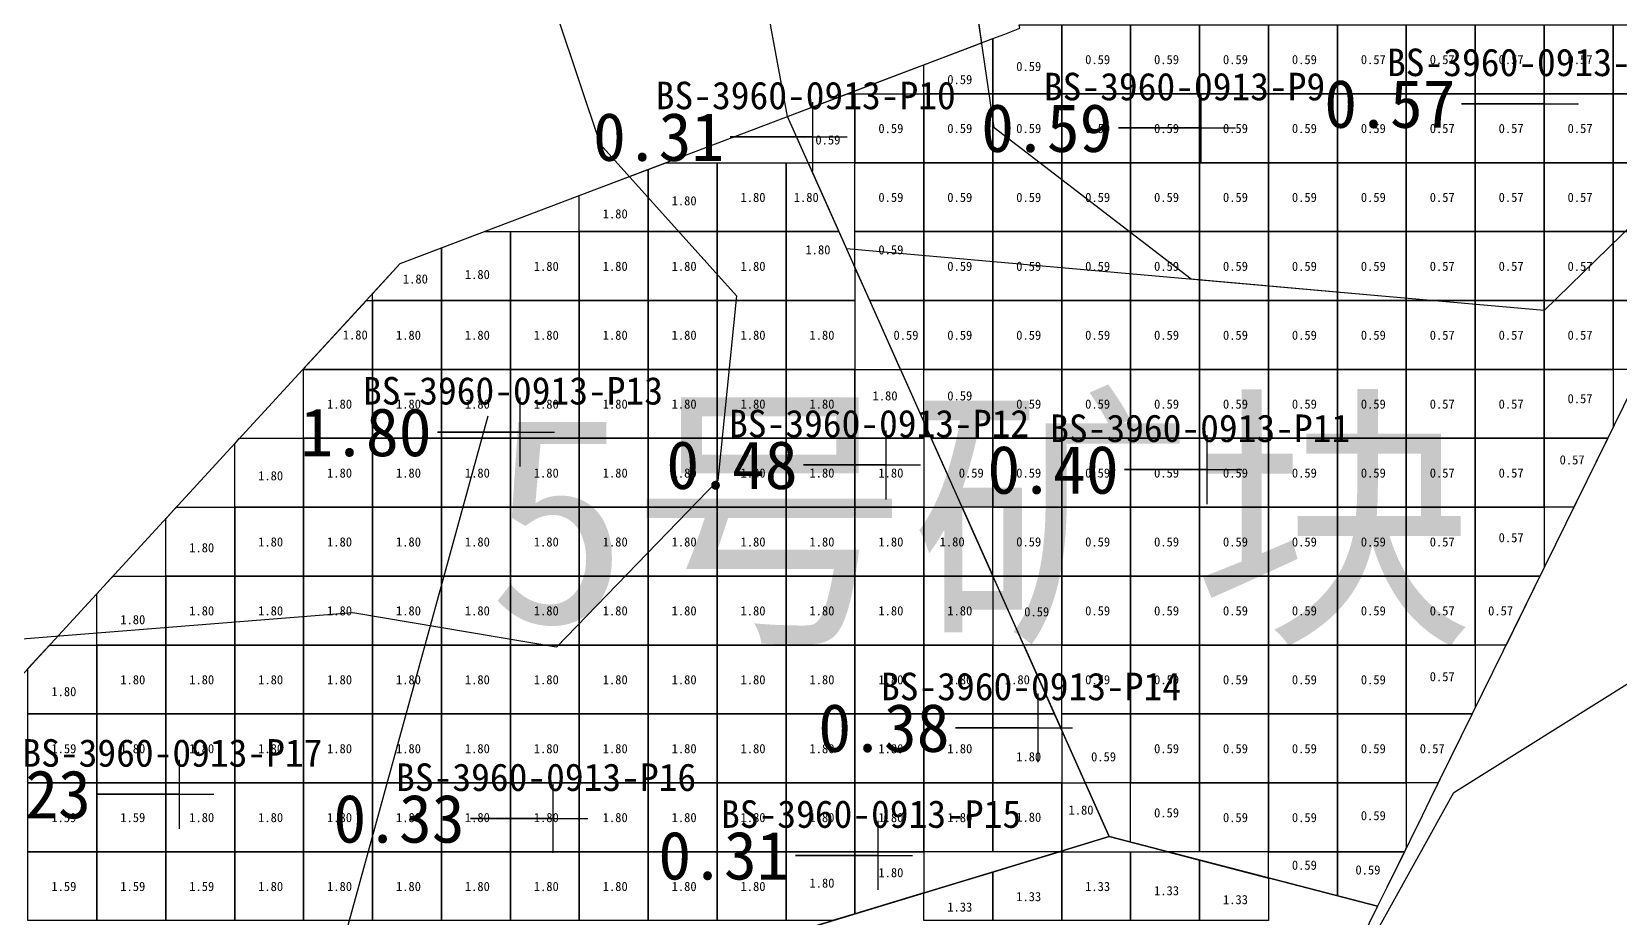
# Model space of a CAD drawing. Header units: metres. Extents: x 469944 to 470089, y 4349673 to 4349766.
# Drawn here: x 469987.31 to 470010.34, y 4349712.79 to 4349725.64 of the extents above; entities that cross this region are included whole.
import ezdxf

# ---------------------------------------------------------------- set-up
doc = ezdxf.new("R2010")
doc.units = ezdxf.units.M
for name, color, linetype in [('0.500-1.000', 4, 'Continuous'), ('1.000-1.500', 5, 'Continuous'), ('1.500-3.000', 1, 'Continuous'), ('点', 7, 'Continuous'), ('爆区方格网', 7, 'Continuous'), ('综合图_历史矿块', 7, 'Continuous'), ('钻孔', 7, 'Continuous')]:
    doc.layers.add(name, color=color, linetype=linetype)
doc.styles.add('CN_TTF', font='simsunb.ttf')

msp = doc.modelspace()

# ---------------------------------------------------------------- linework, layer by layer
at = {"color": 7}
for p, q in [((469998.276, 4349724.409), (469996.442, 4349734.3)), ((469991.741, 4349712.099), (469993.932, 4349720.064))]:
    msp.add_line(p, q, dxfattribs=at)
at = {"layer": '0.500-1.000', "color": 4, "lineweight": 30}
msp.add_lwpolyline([(470014.601, 4349726.299), (470012.727, 4349724.082), (470011.733, 4349722.907), (470009.872, 4349719.122), (470007.597, 4349714.493), (470007.482, 4349714.259), (470006.971, 4349713.22), (470006.837, 4349712.948), (470002.945, 4349713.959), (470002.945, 4349713.959), (470001.268, 4349717.712), (469999.444, 4349721.795), (469998.276, 4349724.409), (469999.229, 4349724.771), (470001.095, 4349725.48), (470000.951, 4349726.463)], dxfattribs=at)
at = {"layer": '1.000-1.500', "color": 5, "lineweight": 30}
msp.add_lwpolyline([(469998.433, 4349694.638), (469993.871, 4349695.905), (469996.319, 4349701.032), (469997.845, 4349701.403), (469996.528, 4349706.254), (469995.084, 4349711.574), (469995.256, 4349711.626), (469997.03, 4349712.164), (470001.599, 4349713.551), (470002.945, 4349713.959), (470006.837, 4349712.948), (470005.64, 4349710.512), (470003.317, 4349705.789), (470000.548, 4349700.155), (469999.25, 4349697.517), (469998.433, 4349694.638)], close=True, dxfattribs=at)
at = {"layer": '1.500-3.000', "color": 1, "lineweight": 30}
for points in [[(469984.763, 4349713.686), (469989.816, 4349719.184), (469992.657, 4349722.275), (469995.229, 4349723.252), (470001.095, 4349725.48), (470000.499, 4349729.542)], [(470012.249, 4349724.514), (470009.254, 4349721.596), (470006.95, 4349721.8), (469999.133, 4349722.491), (470002.945, 4349713.959), (470001.599, 4349713.551), (469995.084, 4349711.574), (469996.528, 4349706.254), (469997.845, 4349701.403), (469996.319, 4349701.032), (469992.42, 4349702.043), (469993.371, 4349708.179), (469987.214, 4349707.037)]]:
    msp.add_lwpolyline(points, dxfattribs=at)
at = {"layer": '点', "color": 138, "true_color": 0x004c4c}
for p, q in [((470009.254, 4349724.096), (470009.254, 4349725.096)), ((470004.276, 4349723.745), (470004.276, 4349724.745)), ((469998.643, 4349723.616), (469998.643, 4349724.616)), ((470008.754, 4349724.596), (470009.754, 4349724.596)), ((470003.776, 4349724.245), (470004.776, 4349724.245)), ((469998.143, 4349724.116), (469999.143, 4349724.116)), ((469994.395, 4349719.33), (469994.395, 4349720.33)), ((469999.707, 4349718.854), (469999.707, 4349719.854)), ((469993.895, 4349719.83), (469994.895, 4349719.83)), ((470004.366, 4349718.786), (470004.366, 4349719.786)), ((469999.207, 4349719.354), (470000.207, 4349719.354)), ((470003.866, 4349719.286), (470004.866, 4349719.286)), ((470001.912, 4349715.039), (470001.912, 4349716.039)), ((470001.412, 4349715.539), (470002.412, 4349715.539)), ((469989.453, 4349714.074), (469989.453, 4349715.074)), ((469988.953, 4349714.574), (469989.953, 4349714.574)), ((469994.876, 4349713.722), (469994.876, 4349714.722)), ((469994.376, 4349714.222), (469995.376, 4349714.222)), ((469999.591, 4349713.187), (469999.591, 4349714.187)), ((469999.091, 4349713.687), (470000.091, 4349713.687))]:
    msp.add_line(p, q, dxfattribs=at)
at = {"layer": '爆区方格网', "color": 4}
for points in [[(470002.254, 4349725.74), (470002.254, 4349724.74), (470001.254, 4349724.74), (470001.254, 4349725.541), (470001.427, 4349725.606), (470001.647, 4349725.69), (470001.636, 4349725.74), (470002.254, 4349725.74)], [(470002.254, 4349724.74), (470002.254, 4349725.74), (470003.254, 4349725.74), (470003.254, 4349724.74), (470002.254, 4349724.74)], [(470003.254, 4349724.74), (470003.254, 4349725.74), (470004.254, 4349725.74), (470004.254, 4349724.74), (470003.254, 4349724.74)], [(470004.254, 4349724.74), (470004.254, 4349725.74), (470005.254, 4349725.74), (470005.254, 4349724.74), (470004.254, 4349724.74)], [(470005.254, 4349724.74), (470005.254, 4349725.74), (470006.254, 4349725.74), (470006.254, 4349724.74), (470005.254, 4349724.74)], [(470006.254, 4349724.74), (470006.254, 4349725.74), (470007.254, 4349725.74), (470007.254, 4349724.74), (470006.254, 4349724.74)], [(470007.254, 4349724.74), (470007.254, 4349725.74), (470008.254, 4349725.74), (470008.254, 4349724.74), (470007.254, 4349724.74)], [(470008.254, 4349724.74), (470008.254, 4349725.74), (470009.254, 4349725.74), (470009.254, 4349724.74), (470008.254, 4349724.74)], [(470009.254, 4349724.74), (470009.254, 4349725.74), (470010.254, 4349725.74), (470010.254, 4349724.74), (470009.254, 4349724.74)], [(470010.254, 4349724.74), (470010.254, 4349725.74), (470011.254, 4349725.74), (470011.254, 4349724.74), (470010.254, 4349724.74)], [(470001.254, 4349724.74), (470000.254, 4349724.74), (470000.254, 4349725.161), (470001.254, 4349725.541), (470001.254, 4349724.74)], [(469999.254, 4349724.74), (469999.254, 4349723.74), (469998.575, 4349723.74), (469998.276, 4349724.409), (469999.145, 4349724.74), (469999.254, 4349724.74)], [(469999.254, 4349723.74), (469999.254, 4349724.74), (470000.254, 4349724.74), (470000.254, 4349723.74), (469999.254, 4349723.74)], [(470000.254, 4349723.74), (470000.254, 4349724.74), (470001.254, 4349724.74), (470001.254, 4349723.74), (470000.254, 4349723.74)], [(470001.254, 4349723.74), (470001.254, 4349724.74), (470002.254, 4349724.74), (470002.254, 4349723.74), (470001.254, 4349723.74)], [(470002.254, 4349723.74), (470002.254, 4349724.74), (470003.254, 4349724.74), (470003.254, 4349723.74), (470002.254, 4349723.74)], [(470003.254, 4349723.74), (470003.254, 4349724.74), (470004.254, 4349724.74), (470004.254, 4349723.74), (470003.254, 4349723.74)], [(470004.254, 4349723.74), (470004.254, 4349724.74), (470005.254, 4349724.74), (470005.254, 4349723.74), (470004.254, 4349723.74)], [(470005.254, 4349723.74), (470005.254, 4349724.74), (470006.254, 4349724.74), (470006.254, 4349723.74), (470005.254, 4349723.74)], [(470006.254, 4349723.74), (470006.254, 4349724.74), (470007.254, 4349724.74), (470007.254, 4349723.74), (470006.254, 4349723.74)], [(470007.254, 4349723.74), (470007.254, 4349724.74), (470008.254, 4349724.74), (470008.254, 4349723.74), (470007.254, 4349723.74)], [(470008.254, 4349723.74), (470008.254, 4349724.74), (470009.254, 4349724.74), (470009.254, 4349723.74), (470008.254, 4349723.74)], [(470009.254, 4349723.74), (470009.254, 4349724.74), (470010.254, 4349724.74), (470010.254, 4349723.74), (470009.254, 4349723.74)], [(470010.254, 4349723.74), (470010.254, 4349724.74), (470011.254, 4349724.74), (470011.254, 4349723.74), (470010.254, 4349723.74)], [(469999.254, 4349722.74), (469999.254, 4349723.74), (470000.254, 4349723.74), (470000.254, 4349722.74), (469999.254, 4349722.74)], [(470000.254, 4349722.74), (470000.254, 4349723.74), (470001.254, 4349723.74), (470001.254, 4349722.74), (470000.254, 4349722.74)], [(470001.254, 4349722.74), (470001.254, 4349723.74), (470002.254, 4349723.74), (470002.254, 4349722.74), (470001.254, 4349722.74)], [(470002.254, 4349722.74), (470002.254, 4349723.74), (470003.254, 4349723.74), (470003.254, 4349722.74), (470002.254, 4349722.74)], [(470003.254, 4349722.74), (470003.254, 4349723.74), (470004.254, 4349723.74), (470004.254, 4349722.74), (470003.254, 4349722.74)], [(470004.254, 4349722.74), (470004.254, 4349723.74), (470005.254, 4349723.74), (470005.254, 4349722.74), (470004.254, 4349722.74)], [(470005.254, 4349722.74), (470005.254, 4349723.74), (470006.254, 4349723.74), (470006.254, 4349722.74), (470005.254, 4349722.74)], [(470006.254, 4349722.74), (470006.254, 4349723.74), (470007.254, 4349723.74), (470007.254, 4349722.74), (470006.254, 4349722.74)], [(470007.254, 4349722.74), (470007.254, 4349723.74), (470008.254, 4349723.74), (470008.254, 4349722.74), (470007.254, 4349722.74)], [(470008.254, 4349722.74), (470008.254, 4349723.74), (470009.254, 4349723.74), (470009.254, 4349722.74), (470008.254, 4349722.74)], [(470009.254, 4349722.74), (470009.254, 4349723.74), (470010.254, 4349723.74), (470010.254, 4349722.74), (470009.254, 4349722.74)], [(470010.254, 4349722.74), (470010.254, 4349723.74), (470011.254, 4349723.74), (470011.254, 4349722.74), (470010.254, 4349722.74)], [(469999.254, 4349722.74), (470000.254, 4349722.74), (470000.254, 4349721.74), (469999.469, 4349721.74), (469999.444, 4349721.795), (469999.254, 4349722.219), (469999.254, 4349722.74)], [(470000.254, 4349721.74), (470000.254, 4349722.74), (470001.254, 4349722.74), (470001.254, 4349721.74), (470000.254, 4349721.74)], [(470001.254, 4349721.74), (470001.254, 4349722.74), (470002.254, 4349722.74), (470002.254, 4349721.74), (470001.254, 4349721.74)], [(470002.254, 4349721.74), (470002.254, 4349722.74), (470003.254, 4349722.74), (470003.254, 4349721.74), (470002.254, 4349721.74)], [(470003.254, 4349721.74), (470003.254, 4349722.74), (470004.254, 4349722.74), (470004.254, 4349721.74), (470003.254, 4349721.74)], [(470004.254, 4349721.74), (470004.254, 4349722.74), (470005.254, 4349722.74), (470005.254, 4349721.74), (470004.254, 4349721.74)], [(470005.254, 4349721.74), (470005.254, 4349722.74), (470006.254, 4349722.74), (470006.254, 4349721.74), (470005.254, 4349721.74)], [(470006.254, 4349721.74), (470006.254, 4349722.74), (470007.254, 4349722.74), (470007.254, 4349721.74), (470006.254, 4349721.74)], [(470007.254, 4349721.74), (470007.254, 4349722.74), (470008.254, 4349722.74), (470008.254, 4349721.74), (470007.254, 4349721.74)], [(470008.254, 4349721.74), (470008.254, 4349722.74), (470009.254, 4349722.74), (470009.254, 4349721.74), (470008.254, 4349721.74)], [(470009.254, 4349721.74), (470009.254, 4349722.74), (470010.254, 4349722.74), (470010.254, 4349721.74), (470009.254, 4349721.74)], [(470010.254, 4349721.74), (470010.254, 4349722.74), (470011.254, 4349722.74), (470011.254, 4349721.933), (470011.159, 4349721.74), (470010.254, 4349721.74)], [(470000.254, 4349721.74), (470000.254, 4349720.74), (469999.915, 4349720.74), (469999.469, 4349721.74), (470000.254, 4349721.74)], [(470000.254, 4349720.74), (470000.254, 4349721.74), (470001.254, 4349721.74), (470001.254, 4349720.74), (470000.254, 4349720.74)], [(470001.254, 4349720.74), (470001.254, 4349721.74), (470002.254, 4349721.74), (470002.254, 4349720.74), (470001.254, 4349720.74)], [(470002.254, 4349720.74), (470002.254, 4349721.74), (470003.254, 4349721.74), (470003.254, 4349720.74), (470002.254, 4349720.74)], [(470003.254, 4349720.74), (470003.254, 4349721.74), (470004.254, 4349721.74), (470004.254, 4349720.74), (470003.254, 4349720.74)], [(470004.254, 4349720.74), (470004.254, 4349721.74), (470005.254, 4349721.74), (470005.254, 4349720.74), (470004.254, 4349720.74)], [(470005.254, 4349720.74), (470005.254, 4349721.74), (470006.254, 4349721.74), (470006.254, 4349720.74), (470005.254, 4349720.74)], [(470006.254, 4349720.74), (470006.254, 4349721.74), (470007.254, 4349721.74), (470007.254, 4349720.74), (470006.254, 4349720.74)], [(470007.254, 4349720.74), (470007.254, 4349721.74), (470008.254, 4349721.74), (470008.254, 4349720.74), (470007.254, 4349720.74)], [(470008.254, 4349720.74), (470008.254, 4349721.74), (470009.254, 4349721.74), (470009.254, 4349720.74), (470008.254, 4349720.74)], [(470009.254, 4349720.74), (470009.254, 4349721.74), (470010.254, 4349721.74), (470010.254, 4349720.74), (470009.254, 4349720.74)], [(470010.254, 4349720.74), (470010.254, 4349721.74), (470011.159, 4349721.74), (470010.668, 4349720.74), (470010.254, 4349720.74)], [(470000.254, 4349720.74), (470001.254, 4349720.74), (470001.254, 4349719.74), (470000.362, 4349719.74), (470000.254, 4349719.981), (470000.254, 4349720.74)], [(470001.254, 4349719.74), (470001.254, 4349720.74), (470002.254, 4349720.74), (470002.254, 4349719.74), (470001.254, 4349719.74)], [(470002.254, 4349719.74), (470002.254, 4349720.74), (470003.254, 4349720.74), (470003.254, 4349719.74), (470002.254, 4349719.74)], [(470003.254, 4349719.74), (470003.254, 4349720.74), (470004.254, 4349720.74), (470004.254, 4349719.74), (470003.254, 4349719.74)], [(470004.254, 4349719.74), (470004.254, 4349720.74), (470005.254, 4349720.74), (470005.254, 4349719.74), (470004.254, 4349719.74)], [(470005.254, 4349719.74), (470005.254, 4349720.74), (470006.254, 4349720.74), (470006.254, 4349719.74), (470005.254, 4349719.74)], [(470006.254, 4349719.74), (470006.254, 4349720.74), (470007.254, 4349720.74), (470007.254, 4349719.74), (470006.254, 4349719.74)], [(470007.254, 4349719.74), (470007.254, 4349720.74), (470008.254, 4349720.74), (470008.254, 4349719.74), (470007.254, 4349719.74)], [(470008.254, 4349719.74), (470008.254, 4349720.74), (470009.254, 4349720.74), (470009.254, 4349719.74), (470008.254, 4349719.74)], [(470009.254, 4349719.74), (470009.254, 4349720.74), (470010.254, 4349720.74), (470010.254, 4349719.899), (470010.176, 4349719.74), (470009.254, 4349719.74)], [(470001.254, 4349719.74), (470001.254, 4349718.74), (470000.809, 4349718.74), (470000.362, 4349719.74), (470001.254, 4349719.74)], [(470001.254, 4349718.74), (470001.254, 4349719.74), (470002.254, 4349719.74), (470002.254, 4349718.74), (470001.254, 4349718.74)], [(470002.254, 4349718.74), (470002.254, 4349719.74), (470003.254, 4349719.74), (470003.254, 4349718.74), (470002.254, 4349718.74)], [(470003.254, 4349718.74), (470003.254, 4349719.74), (470004.254, 4349719.74), (470004.254, 4349718.74), (470003.254, 4349718.74)], [(470004.254, 4349718.74), (470004.254, 4349719.74), (470005.254, 4349719.74), (470005.254, 4349718.74), (470004.254, 4349718.74)], [(470005.254, 4349718.74), (470005.254, 4349719.74), (470006.254, 4349719.74), (470006.254, 4349718.74), (470005.254, 4349718.74)], [(470006.254, 4349718.74), (470006.254, 4349719.74), (470007.254, 4349719.74), (470007.254, 4349718.74), (470006.254, 4349718.74)], [(470007.254, 4349718.74), (470007.254, 4349719.74), (470008.254, 4349719.74), (470008.254, 4349718.74), (470007.254, 4349718.74)], [(470008.254, 4349718.74), (470008.254, 4349719.74), (470009.254, 4349719.74), (470009.254, 4349718.74), (470008.254, 4349718.74)], [(470009.254, 4349718.74), (470009.254, 4349719.74), (470010.176, 4349719.74), (470009.872, 4349719.122), (470009.684, 4349718.74), (470009.254, 4349718.74)], [(470001.254, 4349718.74), (470002.254, 4349718.74), (470002.254, 4349717.74), (470001.256, 4349717.74), (470001.254, 4349717.743), (470001.254, 4349718.74)], [(470002.254, 4349717.74), (470002.254, 4349718.74), (470003.254, 4349718.74), (470003.254, 4349717.74), (470002.254, 4349717.74)], [(470003.254, 4349717.74), (470003.254, 4349718.74), (470004.254, 4349718.74), (470004.254, 4349717.74), (470003.254, 4349717.74)], [(470004.254, 4349717.74), (470004.254, 4349718.74), (470005.254, 4349718.74), (470005.254, 4349717.74), (470004.254, 4349717.74)], [(470005.254, 4349717.74), (470005.254, 4349718.74), (470006.254, 4349718.74), (470006.254, 4349717.74), (470005.254, 4349717.74)], [(470006.254, 4349717.74), (470006.254, 4349718.74), (470007.254, 4349718.74), (470007.254, 4349717.74), (470006.254, 4349717.74)], [(470007.254, 4349717.74), (470007.254, 4349718.74), (470008.254, 4349718.74), (470008.254, 4349717.74), (470007.254, 4349717.74)], [(470008.254, 4349717.74), (470008.254, 4349718.74), (470009.254, 4349718.74), (470009.254, 4349717.865), (470009.193, 4349717.74), (470008.254, 4349717.74)], [(470002.254, 4349717.74), (470002.254, 4349716.74), (470001.703, 4349716.74), (470001.268, 4349717.712), (470001.256, 4349717.74), (470002.254, 4349717.74)], [(470002.254, 4349716.74), (470002.254, 4349717.74), (470003.254, 4349717.74), (470003.254, 4349716.74), (470002.254, 4349716.74)], [(470003.254, 4349716.74), (470003.254, 4349717.74), (470004.254, 4349717.74), (470004.254, 4349716.74), (470003.254, 4349716.74)], [(470004.254, 4349716.74), (470004.254, 4349717.74), (470005.254, 4349717.74), (470005.254, 4349716.74), (470004.254, 4349716.74)], [(470005.254, 4349716.74), (470005.254, 4349717.74), (470006.254, 4349717.74), (470006.254, 4349716.74), (470005.254, 4349716.74)], [(470006.254, 4349716.74), (470006.254, 4349717.74), (470007.254, 4349717.74), (470007.254, 4349716.74), (470006.254, 4349716.74)], [(470007.254, 4349716.74), (470007.254, 4349717.74), (470008.254, 4349717.74), (470008.254, 4349716.74), (470007.254, 4349716.74)], [(470008.254, 4349716.74), (470008.254, 4349717.74), (470009.193, 4349717.74), (470008.701, 4349716.74), (470008.254, 4349716.74)], [(470002.254, 4349715.74), (470002.254, 4349716.74), (470003.254, 4349716.74), (470003.254, 4349715.74), (470002.254, 4349715.74)], [(470003.254, 4349715.74), (470003.254, 4349716.74), (470004.254, 4349716.74), (470004.254, 4349715.74), (470003.254, 4349715.74)], [(470004.254, 4349715.74), (470004.254, 4349716.74), (470005.254, 4349716.74), (470005.254, 4349715.74), (470004.254, 4349715.74)], [(470005.254, 4349715.74), (470005.254, 4349716.74), (470006.254, 4349716.74), (470006.254, 4349715.74), (470005.254, 4349715.74)], [(470006.254, 4349715.74), (470006.254, 4349716.74), (470007.254, 4349716.74), (470007.254, 4349715.74), (470006.254, 4349715.74)], [(470007.254, 4349715.74), (470007.254, 4349716.74), (470008.254, 4349716.74), (470008.254, 4349715.831), (470008.21, 4349715.74), (470007.254, 4349715.74)], [(470002.254, 4349715.74), (470003.254, 4349715.74), (470003.254, 4349714.74), (470002.596, 4349714.74), (470002.254, 4349715.505), (470002.254, 4349715.74)], [(470003.254, 4349714.74), (470003.254, 4349715.74), (470004.254, 4349715.74), (470004.254, 4349714.74), (470003.254, 4349714.74)], [(470004.254, 4349714.74), (470004.254, 4349715.74), (470005.254, 4349715.74), (470005.254, 4349714.74), (470004.254, 4349714.74)], [(470005.254, 4349714.74), (470005.254, 4349715.74), (470006.254, 4349715.74), (470006.254, 4349714.74), (470005.254, 4349714.74)], [(470006.254, 4349714.74), (470006.254, 4349715.74), (470007.254, 4349715.74), (470007.254, 4349714.74), (470006.254, 4349714.74)], [(470007.254, 4349714.74), (470007.254, 4349715.74), (470008.21, 4349715.74), (470007.718, 4349714.74), (470007.254, 4349714.74)], [(470003.254, 4349714.74), (470004.254, 4349714.74), (470004.254, 4349713.74), (470003.791, 4349713.74), (470003.254, 4349713.879), (470003.254, 4349714.74)], [(470004.254, 4349713.74), (470004.254, 4349714.74), (470005.254, 4349714.74), (470005.254, 4349713.74), (470004.254, 4349713.74)], [(470005.254, 4349713.74), (470005.254, 4349714.74), (470006.254, 4349714.74), (470006.254, 4349713.74), (470005.254, 4349713.74)], [(470006.254, 4349713.74), (470006.254, 4349714.74), (470007.254, 4349714.74), (470007.254, 4349713.797), (470007.226, 4349713.74), (470006.254, 4349713.74)], [(470005.254, 4349713.74), (470006.254, 4349713.74), (470006.254, 4349713.099), (470005.254, 4349713.359), (470005.254, 4349713.74)], [(470006.254, 4349713.74), (470007.226, 4349713.74), (470006.971, 4349713.22), (470006.837, 4349712.948), (470006.254, 4349713.099), (470006.254, 4349713.74)]]:
    msp.add_lwpolyline(points, close=True, dxfattribs=at)
at = {"layer": '爆区方格网', "color": 1}
for points in [[(469996.254, 4349722.74), (469995.254, 4349722.74), (469995.254, 4349723.262), (469996.254, 4349723.642), (469996.254, 4349722.74)], [(469997.254, 4349723.74), (469997.254, 4349722.74), (469996.254, 4349722.74), (469996.254, 4349723.642), (469996.512, 4349723.74), (469997.254, 4349723.74)], [(469997.254, 4349722.74), (469997.254, 4349723.74), (469998.254, 4349723.74), (469998.254, 4349722.74), (469997.254, 4349722.74)], [(469998.254, 4349722.74), (469998.254, 4349723.74), (469998.575, 4349723.74), (469999.022, 4349722.74), (469998.254, 4349722.74)], [(469994.254, 4349722.74), (469994.254, 4349721.74), (469993.254, 4349721.74), (469993.254, 4349722.502), (469993.879, 4349722.74), (469994.254, 4349722.74)], [(469994.254, 4349721.74), (469994.254, 4349722.74), (469995.254, 4349722.74), (469995.254, 4349721.74), (469994.254, 4349721.74)], [(469995.254, 4349721.74), (469995.254, 4349722.74), (469996.254, 4349722.74), (469996.254, 4349721.74), (469995.254, 4349721.74)], [(469996.254, 4349721.74), (469996.254, 4349722.74), (469997.254, 4349722.74), (469997.254, 4349721.74), (469996.254, 4349721.74)], [(469997.254, 4349721.74), (469997.254, 4349722.74), (469998.254, 4349722.74), (469998.254, 4349721.74), (469997.254, 4349721.74)], [(469999.254, 4349721.74), (469998.254, 4349721.74), (469998.254, 4349722.74), (469999.022, 4349722.74), (469999.254, 4349722.219), (469999.254, 4349721.74)], [(469993.254, 4349721.74), (469992.254, 4349721.74), (469992.254, 4349721.837), (469992.657, 4349722.275), (469993.254, 4349722.502), (469993.254, 4349721.74)], [(469992.254, 4349721.74), (469992.254, 4349720.74), (469991.254, 4349720.74), (469991.254, 4349720.749), (469992.165, 4349721.74), (469992.254, 4349721.74)], [(469992.254, 4349720.74), (469992.254, 4349721.74), (469993.254, 4349721.74), (469993.254, 4349720.74), (469992.254, 4349720.74)], [(469993.254, 4349720.74), (469993.254, 4349721.74), (469994.254, 4349721.74), (469994.254, 4349720.74), (469993.254, 4349720.74)], [(469994.254, 4349720.74), (469994.254, 4349721.74), (469995.254, 4349721.74), (469995.254, 4349720.74), (469994.254, 4349720.74)], [(469995.254, 4349720.74), (469995.254, 4349721.74), (469996.254, 4349721.74), (469996.254, 4349720.74), (469995.254, 4349720.74)], [(469996.254, 4349720.74), (469996.254, 4349721.74), (469997.254, 4349721.74), (469997.254, 4349720.74), (469996.254, 4349720.74)], [(469997.254, 4349720.74), (469997.254, 4349721.74), (469998.254, 4349721.74), (469998.254, 4349720.74), (469997.254, 4349720.74)], [(469998.254, 4349720.74), (469998.254, 4349721.74), (469999.254, 4349721.74), (469999.254, 4349720.74), (469998.254, 4349720.74)], [(469991.254, 4349719.74), (469991.254, 4349720.74), (469992.254, 4349720.74), (469992.254, 4349719.74), (469991.254, 4349719.74)], [(469992.254, 4349719.74), (469992.254, 4349720.74), (469993.254, 4349720.74), (469993.254, 4349719.74), (469992.254, 4349719.74)], [(469993.254, 4349719.74), (469993.254, 4349720.74), (469994.254, 4349720.74), (469994.254, 4349719.74), (469993.254, 4349719.74)], [(469994.254, 4349719.74), (469994.254, 4349720.74), (469995.254, 4349720.74), (469995.254, 4349719.74), (469994.254, 4349719.74)], [(469995.254, 4349719.74), (469995.254, 4349720.74), (469996.254, 4349720.74), (469996.254, 4349719.74), (469995.254, 4349719.74)], [(469996.254, 4349719.74), (469996.254, 4349720.74), (469997.254, 4349720.74), (469997.254, 4349719.74), (469996.254, 4349719.74)], [(469997.254, 4349719.74), (469997.254, 4349720.74), (469998.254, 4349720.74), (469998.254, 4349719.74), (469997.254, 4349719.74)], [(469998.254, 4349719.74), (469998.254, 4349720.74), (469999.254, 4349720.74), (469999.254, 4349719.74), (469998.254, 4349719.74)], [(470000.254, 4349719.74), (469999.254, 4349719.74), (469999.254, 4349720.74), (469999.915, 4349720.74), (470000.254, 4349719.981), (470000.254, 4349719.74)], [(469991.254, 4349719.74), (469991.254, 4349718.74), (469990.254, 4349718.74), (469990.254, 4349719.661), (469990.326, 4349719.74), (469991.254, 4349719.74)], [(469991.254, 4349718.74), (469991.254, 4349719.74), (469992.254, 4349719.74), (469992.254, 4349718.74), (469991.254, 4349718.74)], [(469992.254, 4349718.74), (469992.254, 4349719.74), (469993.254, 4349719.74), (469993.254, 4349718.74), (469992.254, 4349718.74)], [(469993.254, 4349718.74), (469993.254, 4349719.74), (469994.254, 4349719.74), (469994.254, 4349718.74), (469993.254, 4349718.74)], [(469994.254, 4349718.74), (469994.254, 4349719.74), (469995.254, 4349719.74), (469995.254, 4349718.74), (469994.254, 4349718.74)], [(469995.254, 4349718.74), (469995.254, 4349719.74), (469996.254, 4349719.74), (469996.254, 4349718.74), (469995.254, 4349718.74)], [(469996.254, 4349718.74), (469996.254, 4349719.74), (469997.254, 4349719.74), (469997.254, 4349718.74), (469996.254, 4349718.74)], [(469997.254, 4349718.74), (469997.254, 4349719.74), (469998.254, 4349719.74), (469998.254, 4349718.74), (469997.254, 4349718.74)], [(469998.254, 4349718.74), (469998.254, 4349719.74), (469999.254, 4349719.74), (469999.254, 4349718.74), (469998.254, 4349718.74)], [(469999.254, 4349718.74), (469999.254, 4349719.74), (470000.254, 4349719.74), (470000.254, 4349718.74), (469999.254, 4349718.74)], [(469990.254, 4349718.74), (469990.254, 4349717.74), (469989.254, 4349717.74), (469989.254, 4349718.573), (469989.407, 4349718.74), (469990.254, 4349718.74)], [(469990.254, 4349717.74), (469990.254, 4349718.74), (469991.254, 4349718.74), (469991.254, 4349717.74), (469990.254, 4349717.74)], [(469991.254, 4349717.74), (469991.254, 4349718.74), (469992.254, 4349718.74), (469992.254, 4349717.74), (469991.254, 4349717.74)], [(469992.254, 4349717.74), (469992.254, 4349718.74), (469993.254, 4349718.74), (469993.254, 4349717.74), (469992.254, 4349717.74)], [(469993.254, 4349717.74), (469993.254, 4349718.74), (469994.254, 4349718.74), (469994.254, 4349717.74), (469993.254, 4349717.74)], [(469994.254, 4349717.74), (469994.254, 4349718.74), (469995.254, 4349718.74), (469995.254, 4349717.74), (469994.254, 4349717.74)], [(469995.254, 4349717.74), (469995.254, 4349718.74), (469996.254, 4349718.74), (469996.254, 4349717.74), (469995.254, 4349717.74)], [(469996.254, 4349717.74), (469996.254, 4349718.74), (469997.254, 4349718.74), (469997.254, 4349717.74), (469996.254, 4349717.74)], [(469997.254, 4349717.74), (469997.254, 4349718.74), (469998.254, 4349718.74), (469998.254, 4349717.74), (469997.254, 4349717.74)], [(469998.254, 4349717.74), (469998.254, 4349718.74), (469999.254, 4349718.74), (469999.254, 4349717.74), (469998.254, 4349717.74)], [(469999.254, 4349717.74), (469999.254, 4349718.74), (470000.254, 4349718.74), (470000.254, 4349717.74), (469999.254, 4349717.74)], [(470001.254, 4349717.74), (470000.254, 4349717.74), (470000.254, 4349718.74), (470000.809, 4349718.74), (470001.254, 4349717.743), (470001.254, 4349717.74)], [(469989.254, 4349717.74), (469989.254, 4349716.74), (469988.254, 4349716.74), (469988.254, 4349717.485), (469988.488, 4349717.74), (469989.254, 4349717.74)], [(469989.254, 4349716.74), (469989.254, 4349717.74), (469990.254, 4349717.74), (469990.254, 4349716.74), (469989.254, 4349716.74)], [(469990.254, 4349716.74), (469990.254, 4349717.74), (469991.254, 4349717.74), (469991.254, 4349716.74), (469990.254, 4349716.74)], [(469991.254, 4349716.74), (469991.254, 4349717.74), (469992.254, 4349717.74), (469992.254, 4349716.74), (469991.254, 4349716.74)], [(469992.254, 4349716.74), (469992.254, 4349717.74), (469993.254, 4349717.74), (469993.254, 4349716.74), (469992.254, 4349716.74)], [(469993.254, 4349716.74), (469993.254, 4349717.74), (469994.254, 4349717.74), (469994.254, 4349716.74), (469993.254, 4349716.74)], [(469994.254, 4349716.74), (469994.254, 4349717.74), (469995.254, 4349717.74), (469995.254, 4349716.74), (469994.254, 4349716.74)], [(469995.254, 4349716.74), (469995.254, 4349717.74), (469996.254, 4349717.74), (469996.254, 4349716.74), (469995.254, 4349716.74)], [(469996.254, 4349716.74), (469996.254, 4349717.74), (469997.254, 4349717.74), (469997.254, 4349716.74), (469996.254, 4349716.74)], [(469997.254, 4349716.74), (469997.254, 4349717.74), (469998.254, 4349717.74), (469998.254, 4349716.74), (469997.254, 4349716.74)], [(469998.254, 4349716.74), (469998.254, 4349717.74), (469999.254, 4349717.74), (469999.254, 4349716.74), (469998.254, 4349716.74)], [(469999.254, 4349716.74), (469999.254, 4349717.74), (470000.254, 4349717.74), (470000.254, 4349716.74), (469999.254, 4349716.74)], [(470000.254, 4349716.74), (470000.254, 4349717.74), (470001.254, 4349717.74), (470001.254, 4349716.74), (470000.254, 4349716.74)], [(469988.254, 4349716.74), (469988.254, 4349715.74), (469987.254, 4349715.74), (469987.254, 4349716.397), (469987.569, 4349716.74), (469988.254, 4349716.74)], [(469988.254, 4349715.74), (469988.254, 4349716.74), (469989.254, 4349716.74), (469989.254, 4349715.74), (469988.254, 4349715.74)], [(469989.254, 4349715.74), (469989.254, 4349716.74), (469990.254, 4349716.74), (469990.254, 4349715.74), (469989.254, 4349715.74)], [(469990.254, 4349715.74), (469990.254, 4349716.74), (469991.254, 4349716.74), (469991.254, 4349715.74), (469990.254, 4349715.74)], [(469991.254, 4349715.74), (469991.254, 4349716.74), (469992.254, 4349716.74), (469992.254, 4349715.74), (469991.254, 4349715.74)], [(469992.254, 4349715.74), (469992.254, 4349716.74), (469993.254, 4349716.74), (469993.254, 4349715.74), (469992.254, 4349715.74)], [(469993.254, 4349715.74), (469993.254, 4349716.74), (469994.254, 4349716.74), (469994.254, 4349715.74), (469993.254, 4349715.74)], [(469994.254, 4349715.74), (469994.254, 4349716.74), (469995.254, 4349716.74), (469995.254, 4349715.74), (469994.254, 4349715.74)], [(469995.254, 4349715.74), (469995.254, 4349716.74), (469996.254, 4349716.74), (469996.254, 4349715.74), (469995.254, 4349715.74)], [(469996.254, 4349715.74), (469996.254, 4349716.74), (469997.254, 4349716.74), (469997.254, 4349715.74), (469996.254, 4349715.74)], [(469997.254, 4349715.74), (469997.254, 4349716.74), (469998.254, 4349716.74), (469998.254, 4349715.74), (469997.254, 4349715.74)], [(469998.254, 4349715.74), (469998.254, 4349716.74), (469999.254, 4349716.74), (469999.254, 4349715.74), (469998.254, 4349715.74)], [(469999.254, 4349715.74), (469999.254, 4349716.74), (470000.254, 4349716.74), (470000.254, 4349715.74), (469999.254, 4349715.74)], [(470000.254, 4349715.74), (470000.254, 4349716.74), (470001.254, 4349716.74), (470001.254, 4349715.74), (470000.254, 4349715.74)], [(470001.254, 4349715.74), (470001.254, 4349716.74), (470001.703, 4349716.74), (470002.15, 4349715.74), (470001.254, 4349715.74)], [(469987.254, 4349714.74), (469987.254, 4349715.74), (469988.254, 4349715.74), (469988.254, 4349714.74), (469987.254, 4349714.74)], [(469988.254, 4349714.74), (469988.254, 4349715.74), (469989.254, 4349715.74), (469989.254, 4349714.74), (469988.254, 4349714.74)], [(469989.254, 4349714.74), (469989.254, 4349715.74), (469990.254, 4349715.74), (469990.254, 4349714.74), (469989.254, 4349714.74)], [(469990.254, 4349714.74), (469990.254, 4349715.74), (469991.254, 4349715.74), (469991.254, 4349714.74), (469990.254, 4349714.74)], [(469991.254, 4349714.74), (469991.254, 4349715.74), (469992.254, 4349715.74), (469992.254, 4349714.74), (469991.254, 4349714.74)], [(469992.254, 4349714.74), (469992.254, 4349715.74), (469993.254, 4349715.74), (469993.254, 4349714.74), (469992.254, 4349714.74)], [(469993.254, 4349714.74), (469993.254, 4349715.74), (469994.254, 4349715.74), (469994.254, 4349714.74), (469993.254, 4349714.74)], [(469994.254, 4349714.74), (469994.254, 4349715.74), (469995.254, 4349715.74), (469995.254, 4349714.74), (469994.254, 4349714.74)], [(469995.254, 4349714.74), (469995.254, 4349715.74), (469996.254, 4349715.74), (469996.254, 4349714.74), (469995.254, 4349714.74)], [(469996.254, 4349714.74), (469996.254, 4349715.74), (469997.254, 4349715.74), (469997.254, 4349714.74), (469996.254, 4349714.74)], [(469997.254, 4349714.74), (469997.254, 4349715.74), (469998.254, 4349715.74), (469998.254, 4349714.74), (469997.254, 4349714.74)], [(469998.254, 4349714.74), (469998.254, 4349715.74), (469999.254, 4349715.74), (469999.254, 4349714.74), (469998.254, 4349714.74)], [(469999.254, 4349714.74), (469999.254, 4349715.74), (470000.254, 4349715.74), (470000.254, 4349714.74), (469999.254, 4349714.74)], [(470000.254, 4349714.74), (470000.254, 4349715.74), (470001.254, 4349715.74), (470001.254, 4349714.74), (470000.254, 4349714.74)], [(470002.254, 4349714.74), (470001.254, 4349714.74), (470001.254, 4349715.74), (470002.15, 4349715.74), (470002.254, 4349715.505), (470002.254, 4349714.74)], [(469987.254, 4349713.74), (469987.254, 4349714.74), (469988.254, 4349714.74), (469988.254, 4349713.74), (469987.254, 4349713.74)], [(469988.254, 4349713.74), (469988.254, 4349714.74), (469989.254, 4349714.74), (469989.254, 4349713.74), (469988.254, 4349713.74)], [(469989.254, 4349713.74), (469989.254, 4349714.74), (469990.254, 4349714.74), (469990.254, 4349713.74), (469989.254, 4349713.74)], [(469990.254, 4349713.74), (469990.254, 4349714.74), (469991.254, 4349714.74), (469991.254, 4349713.74), (469990.254, 4349713.74)], [(469991.254, 4349713.74), (469991.254, 4349714.74), (469992.254, 4349714.74), (469992.254, 4349713.74), (469991.254, 4349713.74)], [(469992.254, 4349713.74), (469992.254, 4349714.74), (469993.254, 4349714.74), (469993.254, 4349713.74), (469992.254, 4349713.74)], [(469993.254, 4349713.74), (469993.254, 4349714.74), (469994.254, 4349714.74), (469994.254, 4349713.74), (469993.254, 4349713.74)], [(469994.254, 4349713.74), (469994.254, 4349714.74), (469995.254, 4349714.74), (469995.254, 4349713.74), (469994.254, 4349713.74)], [(469995.254, 4349713.74), (469995.254, 4349714.74), (469996.254, 4349714.74), (469996.254, 4349713.74), (469995.254, 4349713.74)], [(469996.254, 4349713.74), (469996.254, 4349714.74), (469997.254, 4349714.74), (469997.254, 4349713.74), (469996.254, 4349713.74)], [(469997.254, 4349713.74), (469997.254, 4349714.74), (469998.254, 4349714.74), (469998.254, 4349713.74), (469997.254, 4349713.74)], [(469998.254, 4349713.74), (469998.254, 4349714.74), (469999.254, 4349714.74), (469999.254, 4349713.74), (469998.254, 4349713.74)], [(469999.254, 4349713.74), (469999.254, 4349714.74), (470000.254, 4349714.74), (470000.254, 4349713.74), (469999.254, 4349713.74)], [(470000.254, 4349713.74), (470000.254, 4349714.74), (470001.254, 4349714.74), (470001.254, 4349713.74), (470000.254, 4349713.74)], [(470001.254, 4349713.74), (470001.254, 4349714.74), (470002.254, 4349714.74), (470002.254, 4349713.75), (470002.221, 4349713.74), (470001.254, 4349713.74)], [(470002.254, 4349714.74), (470002.596, 4349714.74), (470002.945, 4349713.959), (470002.254, 4349713.75), (470002.254, 4349714.74)], [(469987.254, 4349712.74), (469987.254, 4349713.74), (469988.254, 4349713.74), (469988.254, 4349712.74), (469987.254, 4349712.74)], [(469988.254, 4349712.74), (469988.254, 4349713.74), (469989.254, 4349713.74), (469989.254, 4349712.74), (469988.254, 4349712.74)], [(469989.254, 4349712.74), (469989.254, 4349713.74), (469990.254, 4349713.74), (469990.254, 4349712.74), (469989.254, 4349712.74)], [(469990.254, 4349712.74), (469990.254, 4349713.74), (469991.254, 4349713.74), (469991.254, 4349712.74), (469990.254, 4349712.74)], [(469991.254, 4349712.74), (469991.254, 4349713.74), (469992.254, 4349713.74), (469992.254, 4349712.74), (469991.254, 4349712.74)], [(469992.254, 4349712.74), (469992.254, 4349713.74), (469993.254, 4349713.74), (469993.254, 4349712.74), (469992.254, 4349712.74)], [(469993.254, 4349712.74), (469993.254, 4349713.74), (469994.254, 4349713.74), (469994.254, 4349712.74), (469993.254, 4349712.74)], [(469994.254, 4349712.74), (469994.254, 4349713.74), (469995.254, 4349713.74), (469995.254, 4349712.74), (469994.254, 4349712.74)], [(469995.254, 4349712.74), (469995.254, 4349713.74), (469996.254, 4349713.74), (469996.254, 4349712.74), (469995.254, 4349712.74)], [(469996.254, 4349712.74), (469996.254, 4349713.74), (469997.254, 4349713.74), (469997.254, 4349712.74), (469996.254, 4349712.74)], [(469997.254, 4349712.74), (469997.254, 4349713.74), (469998.254, 4349713.74), (469998.254, 4349712.74), (469997.254, 4349712.74)], [(469998.254, 4349712.74), (469998.254, 4349713.74), (469999.254, 4349713.74), (469999.254, 4349712.839), (469998.926, 4349712.74), (469998.254, 4349712.74)], [(469999.254, 4349713.74), (470000.254, 4349713.74), (470000.254, 4349713.143), (469999.254, 4349712.839), (469999.254, 4349713.74)]]:
    msp.add_lwpolyline(points, close=True, dxfattribs=at)
at = {"layer": '爆区方格网', "color": 5}
for points in [[(470002.254, 4349713.74), (470002.254, 4349712.74), (470001.254, 4349712.74), (470001.254, 4349713.446), (470001.599, 4349713.551), (470002.221, 4349713.74), (470002.254, 4349713.74)], [(470002.254, 4349712.74), (470002.254, 4349713.74), (470003.254, 4349713.74), (470003.254, 4349712.74), (470002.254, 4349712.74)], [(470004.254, 4349712.74), (470003.254, 4349712.74), (470003.254, 4349713.74), (470003.791, 4349713.74), (470004.254, 4349713.619), (470004.254, 4349712.74)], [(470005.254, 4349712.74), (470004.254, 4349712.74), (470004.254, 4349713.619), (470005.254, 4349713.359), (470005.254, 4349712.74)], [(470001.254, 4349712.74), (470000.254, 4349712.74), (470000.254, 4349713.143), (470001.254, 4349713.446), (470001.254, 4349712.74)]]:
    msp.add_lwpolyline(points, close=True, dxfattribs=at)
at = {"layer": '综合图_历史矿块', "color": 9}
msp.add_lwpolyline([(469981.939, 4349715.989), (469979.319, 4349718.857), (469982.249, 4349727.115), (469986.942, 4349732.905), (469991.471, 4349738.415), (469994.49, 4349741.345), (469997.35, 4349738.576), (469998.986, 4349737.677), (470002.076, 4349739.66), (470004.151, 4349742.268), (470007.875, 4349739.742), (470008.312, 4349737.589), (470004.433, 4349733.597), (470000.499, 4349729.542), (469994.936, 4349725.857), (469995.557, 4349724.011), (469997.537, 4349721.806), (469997.264, 4349719.129), (469994.922, 4349716.71), (469991.967, 4349717.209), (469986.797, 4349716.795), (469983.848, 4349716.26), (469981.939, 4349715.989)], close=True, dxfattribs=at)
for points in [[(470014.931, 4349727.059), (470012.248, 4349724.513), (470012.247, 4349724.512), (470009.254, 4349721.596), (470006.95, 4349721.8), (470004.132, 4349722.049), (470001.276, 4349724.245), (470000.951, 4349726.463)], [(470014.906, 4349713.287), (470009.668, 4349711.286), (470010.759, 4349706.553), (470007.445, 4349704.992), (470007.537, 4349700.267), (470007.513, 4349700.263), (470004.808, 4349699.756), (470001.808, 4349702.756), (470003.732, 4349706.772), (470004.536, 4349708.449), (470006.945, 4349712.795), (470007.944, 4349714.598), (470011.047, 4349716.543)]]:
    msp.add_lwpolyline(points, dxfattribs=at)
at = {"layer": '钻孔', "color": 4, "lineweight": 35}
for p, q in [((470009.254, 4349724.596), (470008.054, 4349724.596)), ((470004.276, 4349724.245), (470003.076, 4349724.245))]:
    msp.add_line(p, q, dxfattribs=at)
at = {"layer": '钻孔', "color": 8, "lineweight": 35}
for p, q in [((469998.643, 4349724.116), (469997.443, 4349724.116)), ((469999.707, 4349719.354), (469998.507, 4349719.354)), ((470004.366, 4349719.286), (470003.166, 4349719.286)), ((470001.912, 4349715.539), (470000.712, 4349715.539)), ((469989.453, 4349714.574), (469988.253, 4349714.574)), ((469994.876, 4349714.222), (469993.676, 4349714.222)), ((469999.591, 4349713.687), (469998.391, 4349713.687))]:
    msp.add_line(p, q, dxfattribs=at)
at = {"layer": '钻孔', "color": 1, "lineweight": 35}
msp.add_line((469994.395, 4349719.83), (469993.195, 4349719.83), dxfattribs=at)

# ---------------------------------------------------------------- texts
at = {"color": 4, "style": 'CN_TTF'}
for s, p in [('0.59', (470001.594, 4349725.07)), ('0.59', (470002.594, 4349725.17)), ('0.59', (470003.594, 4349725.17)), ('0.59', (470004.594, 4349725.17)), ('0.59', (470005.594, 4349725.17)), ('0.57', (470006.594, 4349725.17)), ('0.57', (470007.594, 4349725.17)), ('0.57', (470008.594, 4349725.17)), ('0.57', (470009.594, 4349725.17)), ('0.59', (470000.594, 4349724.88)), ('0.59', (469999.594, 4349724.17)), ('0.59', (470000.594, 4349724.17)), ('0.59', (470001.594, 4349724.17)), ('0.59', (470002.594, 4349724.17)), ('0.59', (470003.594, 4349724.17)), ('0.59', (470004.594, 4349724.17)), ('0.59', (470005.594, 4349724.17)), ('0.59', (470006.594, 4349724.17)), ('0.57', (470007.594, 4349724.17)), ('0.57', (470008.594, 4349724.17)), ('0.57', (470009.594, 4349724.17)), ('0.59', (469998.68, 4349724.004)), ('0.59', (469999.594, 4349723.17)), ('0.59', (470000.594, 4349723.17)), ('0.59', (470001.594, 4349723.17)), ('0.59', (470002.594, 4349723.17)), ('0.59', (470003.594, 4349723.17)), ('0.59', (470004.594, 4349723.17)), ('0.59', (470005.594, 4349723.17)), ('0.59', (470006.594, 4349723.17)), ('0.57', (470007.594, 4349723.17)), ('0.57', (470008.594, 4349723.17)), ('0.57', (470009.594, 4349723.17)), ('0.59', (469999.594, 4349722.409)), ('0.59', (470000.594, 4349722.17)), ('0.59', (470001.594, 4349722.17)), ('0.59', (470002.594, 4349722.17)), ('0.59', (470003.594, 4349722.17)), ('0.59', (470004.594, 4349722.17)), ('0.59', (470005.594, 4349722.17)), ('0.59', (470006.594, 4349722.17)), ('0.57', (470007.594, 4349722.17)), ('0.57', (470008.594, 4349722.17)), ('0.57', (470009.594, 4349722.17)), ('0.59', (469999.813, 4349721.17)), ('0.59', (470000.594, 4349721.17)), ('0.59', (470001.594, 4349721.17)), ('0.59', (470002.594, 4349721.17)), ('0.59', (470003.594, 4349721.17)), ('0.59', (470004.594, 4349721.17)), ('0.59', (470005.594, 4349721.17)), ('0.59', (470006.594, 4349721.17)), ('0.57', (470007.594, 4349721.17)), ('0.57', (470008.594, 4349721.17)), ('0.57', (470009.594, 4349721.17)), ('0.59', (470000.594, 4349720.29)), ('0.59', (470001.594, 4349720.17)), ('0.59', (470002.594, 4349720.17)), ('0.59', (470003.594, 4349720.17)), ('0.59', (470004.594, 4349720.17)), ('0.59', (470005.594, 4349720.17)), ('0.59', (470006.594, 4349720.17)), ('0.57', (470007.594, 4349720.17)), ('0.57', (470008.594, 4349720.17)), ('0.57', (470009.594, 4349720.249)), ('0.57', (470009.479, 4349719.361)), ('0.59', (470000.76, 4349719.17)), ('0.59', (470001.594, 4349719.17)), ('0.59', (470002.594, 4349719.17)), ('0.59', (470003.594, 4349719.17)), ('0.59', (470004.594, 4349719.17)), ('0.59', (470005.594, 4349719.17)), ('0.59', (470006.594, 4349719.17)), ('0.57', (470007.594, 4349719.17)), ('0.57', (470008.594, 4349719.17)), ('0.59', (470001.594, 4349718.171)), ('0.59', (470002.594, 4349718.17)), ('0.59', (470003.594, 4349718.17)), ('0.59', (470004.594, 4349718.17)), ('0.59', (470005.594, 4349718.17)), ('0.59', (470006.594, 4349718.17)), ('0.57', (470007.594, 4349718.17)), ('0.57', (470008.594, 4349718.232)), ('0.59', (470002.594, 4349717.17)), ('0.59', (470003.594, 4349717.17)), ('0.59', (470004.594, 4349717.17)), ('0.59', (470005.594, 4349717.17)), ('0.59', (470006.594, 4349717.17)), ('0.57', (470007.594, 4349717.17)), ('0.57', (470008.441, 4349717.17)), ('0.59', (470001.71, 4349717.156)), ('0.59', (470002.594, 4349716.17)), ('0.59', (470003.594, 4349716.17)), ('0.59', (470004.594, 4349716.17)), ('0.59', (470005.594, 4349716.17)), ('0.59', (470006.594, 4349716.17)), ('0.57', (470007.594, 4349716.215)), ('0.59', (470003.594, 4349715.17)), ('0.59', (470004.594, 4349715.17)), ('0.59', (470005.594, 4349715.17)), ('0.59', (470006.594, 4349715.17)), ('0.57', (470007.449, 4349715.17)), ('0.59', (470002.68, 4349715.052)), ('0.59', (470003.594, 4349714.239)), ('0.59', (470006.594, 4349714.198)), ('0.59', (470004.594, 4349714.17)), ('0.59', (470005.594, 4349714.17)), ('0.59', (470005.594, 4349713.479)), ('0.59', (470006.516, 4349713.41))]:
    msp.add_text(s, height=0.1333, dxfattribs=at).set_placement(p)
at = {"color": 1, "style": 'CN_TTF'}
for s, p in [('1.80', (469997.594, 4349723.17)), ('1.80', (469998.366, 4349723.17)), ('1.80', (469995.594, 4349722.931)), ('1.80', (469996.594, 4349723.121)), ('1.80', (469998.536, 4349722.409)), ('1.80', (469993.594, 4349722.051)), ('1.80', (469994.594, 4349722.17)), ('1.80', (469995.594, 4349722.17)), ('1.80', (469996.594, 4349722.17)), ('1.80', (469997.594, 4349722.17)), ('1.80', (469992.695, 4349721.986)), ('1.80', (469991.822, 4349721.174)), ('1.80', (469992.594, 4349721.17)), ('1.80', (469993.594, 4349721.17)), ('1.80', (469994.594, 4349721.17)), ('1.80', (469995.594, 4349721.17)), ('1.80', (469996.594, 4349721.17)), ('1.80', (469997.594, 4349721.17)), ('1.80', (469998.594, 4349721.17)), ('1.80', (469991.594, 4349720.17)), ('1.80', (469992.594, 4349720.17)), ('1.80', (469993.594, 4349720.17)), ('1.80', (469994.594, 4349720.17)), ('1.80', (469995.594, 4349720.17)), ('1.80', (469996.594, 4349720.17)), ('1.80', (469997.594, 4349720.17)), ('1.80', (469998.594, 4349720.17)), ('1.80', (469999.51, 4349720.29)), ('1.80', (469990.594, 4349719.13)), ('1.80', (469991.594, 4349719.17)), ('1.80', (469992.594, 4349719.17)), ('1.80', (469993.594, 4349719.17)), ('1.80', (469994.594, 4349719.17)), ('1.80', (469995.594, 4349719.17)), ('1.80', (469996.594, 4349719.17)), ('1.80', (469997.594, 4349719.17)), ('1.80', (469998.594, 4349719.17)), ('1.80', (469999.594, 4349719.17)), ('1.80', (469990.594, 4349718.17)), ('1.80', (469991.594, 4349718.17)), ('1.80', (469992.594, 4349718.17)), ('1.80', (469993.594, 4349718.17)), ('1.80', (469994.594, 4349718.17)), ('1.80', (469995.594, 4349718.17)), ('1.80', (469996.594, 4349718.17)), ('1.80', (469997.594, 4349718.17)), ('1.80', (469998.594, 4349718.17)), ('1.80', (469999.594, 4349718.17)), ('1.80', (470000.483, 4349718.171)), ('1.80', (469989.594, 4349718.086)), ('1.80', (469989.594, 4349717.17)), ('1.80', (469990.594, 4349717.17)), ('1.80', (469991.594, 4349717.17)), ('1.80', (469992.594, 4349717.17)), ('1.80', (469993.594, 4349717.17)), ('1.80', (469994.594, 4349717.17)), ('1.80', (469995.594, 4349717.17)), ('1.80', (469996.594, 4349717.17)), ('1.80', (469997.594, 4349717.17)), ('1.80', (469998.594, 4349717.17)), ('1.80', (469999.594, 4349717.17)), ('1.80', (470000.594, 4349717.17)), ('1.80', (469988.594, 4349717.042)), ('1.80', (469988.594, 4349716.17)), ('1.80', (469989.594, 4349716.17)), ('1.80', (469990.594, 4349716.17)), ('1.80', (469991.594, 4349716.17)), ('1.80', (469992.594, 4349716.17)), ('1.80', (469993.594, 4349716.17)), ('1.80', (469994.594, 4349716.17)), ('1.80', (469995.594, 4349716.17)), ('1.80', (469996.594, 4349716.17)), ('1.80', (469997.594, 4349716.17)), ('1.80', (469998.594, 4349716.17)), ('1.80', (469999.594, 4349716.17)), ('1.80', (470000.594, 4349716.17)), ('1.80', (470001.43, 4349716.17)), ('1.80', (469987.594, 4349715.998)), ('1.59', (469987.594, 4349715.17)), ('1.80', (469988.594, 4349715.17)), ('1.80', (469989.594, 4349715.17)), ('1.80', (469990.594, 4349715.17)), ('1.80', (469991.594, 4349715.17)), ('1.80', (469992.594, 4349715.17)), ('1.80', (469993.594, 4349715.17)), ('1.80', (469994.594, 4349715.17)), ('1.80', (469995.594, 4349715.17)), ('1.80', (469996.594, 4349715.17)), ('1.80', (469997.594, 4349715.17)), ('1.80', (469998.594, 4349715.17)), ('1.80', (469999.594, 4349715.17)), ('1.80', (470000.594, 4349715.17)), ('1.80', (470001.594, 4349715.052)), ('1.80', (470001.594, 4349714.175)), ('1.80', (470002.353, 4349714.279)), ('1.59', (469987.594, 4349714.17)), ('1.59', (469988.594, 4349714.17)), ('1.80', (469989.594, 4349714.17)), ('1.80', (469990.594, 4349714.17)), ('1.80', (469991.594, 4349714.17)), ('1.80', (469992.594, 4349714.17)), ('1.80', (469993.594, 4349714.17)), ('1.80', (469994.594, 4349714.17)), ('1.80', (469995.594, 4349714.17)), ('1.80', (469996.594, 4349714.17)), ('1.80', (469997.594, 4349714.17)), ('1.80', (469998.594, 4349714.17)), ('1.80', (469999.594, 4349714.17)), ('1.80', (470000.594, 4349714.17)), ('1.80', (469999.594, 4349713.371)), ('1.59', (469987.594, 4349713.17)), ('1.59', (469988.594, 4349713.17)), ('1.59', (469989.594, 4349713.17)), ('1.80', (469990.594, 4349713.17)), ('1.80', (469991.594, 4349713.17)), ('1.80', (469992.594, 4349713.17)), ('1.80', (469993.594, 4349713.17)), ('1.80', (469994.594, 4349713.17)), ('1.80', (469995.594, 4349713.17)), ('1.80', (469996.594, 4349713.17)), ('1.80', (469997.594, 4349713.17)), ('1.80', (469998.594, 4349713.219))]:
    msp.add_text(s, height=0.1333, dxfattribs=at).set_placement(p)
at = {"color": 5, "style": 'CN_TTF'}
for p in [(470001.594, 4349713.023), (470002.594, 4349713.17), (470003.594, 4349713.109), (470000.594, 4349712.871), (470004.594, 4349712.979)]:
    msp.add_text('1.33', height=0.1333, dxfattribs=at).set_placement(p)
at = {"insert": (469993.932, 4349720.064), "char_height": 3, "attachment_point": 1, "style": 'CN_TTF'}
msp.add_mtext('5号矿块', dxfattribs=at)
at = {"layer": '钻孔', "color": 138, "true_color": 0x004c4c, "style": 'CN_TTF'}
for s, p in [('BS-3960-0913-P8', (470006.974, 4349724.996)), ('BS-3960-0913-P10', (469996.363, 4349724.516)), ('BS-3960-0913-P9', (470001.996, 4349724.645)), ('BS-3960-0913-P13', (469992.115, 4349720.23)), ('BS-3960-0913-P12', (469997.427, 4349719.754)), ('BS-3960-0913-P11', (470002.086, 4349719.686)), ('BS-3960-0913-P14', (469999.632, 4349715.939)), ('BS-3960-0913-P17', (469987.173, 4349714.974)), ('BS-3960-0913-P16', (469992.596, 4349714.622)), ('BS-3960-0913-P15', (469997.311, 4349714.087))]:
    msp.add_text(s, height=0.4, dxfattribs=at).set_placement(p)
at = {"layer": '钻孔', "color": 4, "style": 'CN_TTF'}
for s, p in [('0.57', (470006.064, 4349724.246)), ('0.59', (470001.086, 4349723.895))]:
    msp.add_text(s, height=0.7, dxfattribs=at).set_placement(p)
at = {"layer": '钻孔', "color": 8, "style": 'CN_TTF'}
for s, p in [('0.31', (469995.453, 4349723.766)), ('0.48', (469996.517, 4349719.004)), ('0.40', (470001.176, 4349718.936)), ('0.38', (469998.722, 4349715.189)), ('0.23', (469986.263, 4349714.224)), ('0.33', (469991.686, 4349713.872)), ('0.31', (469996.401, 4349713.337))]:
    msp.add_text(s, height=0.7, dxfattribs=at).set_placement(p)
at = {"layer": '钻孔', "color": 1, "style": 'CN_TTF'}
msp.add_text('1.80', height=0.7, dxfattribs=at).set_placement((469991.205, 4349719.48))

doc.saveas('drawing.dxf')
